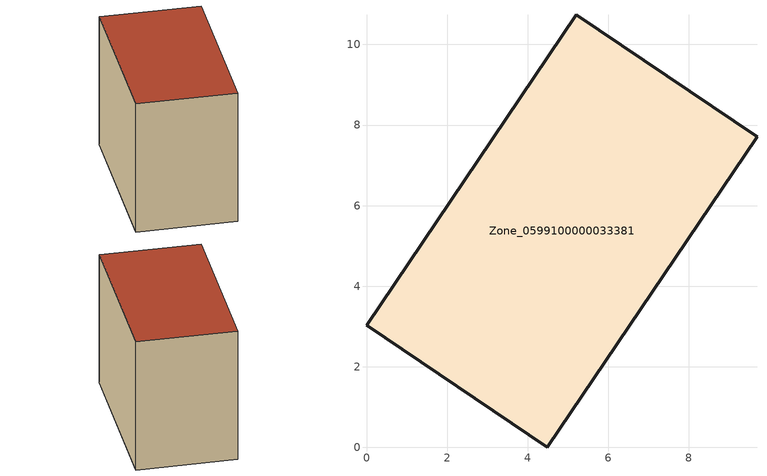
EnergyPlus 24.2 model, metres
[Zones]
Zone_0599100000033381
 floor ground (C_G): 0,3.03 5.21,10.74 9.69,7.71 4.48,0 z1.56
 wall outside (C_F): 5.21,10.74 0,3.03 4.48,0 9.69,7.71 5.21,10.74 z1.56:9.22
 roof outside (C_R): 4.48,0 9.69,7.71 5.21,10.74 0,3.03 z9.22
[BUILDING]
Pand.0599100000033381: North Axis=0; Terrain=City; Loads Convergence Tolerance Value=0.04; Temperature Convergence Tolerance Value=0.4; Solar Distribution=FullExterior; Maximum Number of Warmup Days=25; Minimum Number of Warmup Days=1
[Site:Location]
Rotterdam.The.Hague.AP_ZH_NLD Design_Conditions: Latitude=51.96; Longitude=4.45; Time Zone=1; Elevation=-4.5
[SITE:GROUNDTEMPERATURE:BUILDINGSURFACE]
18, 18, 18, 18, 18, 18, 18, 18, 18, 18, 18, 18
[MATERIAL] Thermal Absorptance=0.9; Solar Absorptance=0.7; Visible Absorptance=0.7
Name | Roughness | Thickness | Conductivity | Density | Specific Heat
G.TI.1975-1991 | MediumSmooth | 0.15 | 0.288461 | 540 | 1210
F.TI.1975-1991 | Rough | 0.3 | 0.230769 | 1920 | 840
R.TI.1975-1991 | MediumRough | 0.2 | 0.153846 | 1500 | 1000
[CONSTRUCTION]
C_G: G.TI.1975-1991
C_F: F.TI.1975-1991
C_R: R.TI.1975-1991
[ZONE]
Zone_0599100000033381: Type=1; Multiplier=1; Ceiling Height=Autocalculate; Volume=Autocalculate; Floor Area=autocalculate; Part of Total Floor Area=Yes
[ZONEINFILTRATION:DESIGNFLOWRATE]
Infil_Zone_0599100000033381: Zone or ZoneList or Space or SpaceList=Zone_0599100000033381; Schedule=AlwaysOn; Design Flow Rate Calculation Method=Flow/Area; Flow Rate per Floor Area=0.003; Constant Term Coefficient=1; Temperature Term Coefficient=0; Velocity Term Coefficient=0; Velocity Squared Term Coefficient=0
[HVACTEMPLATE:ZONE:IDEALLOADSAIRSYSTEM]
Zone_0599100000033381: Maximum Heating Supply Air Temperature=50; Minimum Cooling Supply Air Temperature=13; Maximum Heating Supply Air Humidity Ratio=0.0156; Minimum Cooling Supply Air Humidity Ratio=0.0077; Heating Limit=NoLimit; Cooling Limit=NoLimit; Dehumidification Control Type=ConstantSensibleHeatRatio; Cooling Sensible Heat Ratio=0.7; Dehumidification Setpoint=60; Humidification Control Type=None; Humidification Setpoint=30; Outdoor Air Method=None; Outdoor Air Flow Rate per Person=0.00944; Outdoor Air Flow Rate per Zone Floor Area=0; Outdoor Air Flow Rate per Zone=0; Demand Controlled Ventilation Type=None; Outdoor Air Economizer Type=NoEconomizer; Heat Recovery Type=None; Sensible Heat Recovery Effectiveness=0.7; Latent Heat Recovery Effectiveness=0.65
[ZONECONTROL:THERMOSTAT]
ThermostatControl_Zone_0599100000033381: Zone or ZoneList=Zone_0599100000033381; Control Type Schedule=DualSetpointControlType; Control 1=Thermostat_Zone_0599100000033381; Temperature Difference Between Cutout And Setpoint=0
[THERMOSTATSETPOINT:DUALSETPOINT]
Thermostat_Zone_0599100000033381: Heating Setpoint Temperature Schedule=HeatingSetpoint_Zone_0599100000033381; Cooling Setpoint Temperature Schedule=CoolingSetpoint_Zone_0599100000033381
[SCHEDULE:COMPACT]
HeatingSetpoint_Zone_0599100000033381: Through: 12/31, For: AllDays, Until: 24:00, 21
CoolingSetpoint_Zone_0599100000033381: Through: 12/31, For: AllDays, Until: 24:00, 24
DualSetpointControlType: Through: 12/31, For: AllDays, Until: 24:00, 4
AlwaysOn: Through: 12/31, For: AllDays, Until: 24:00, 1
